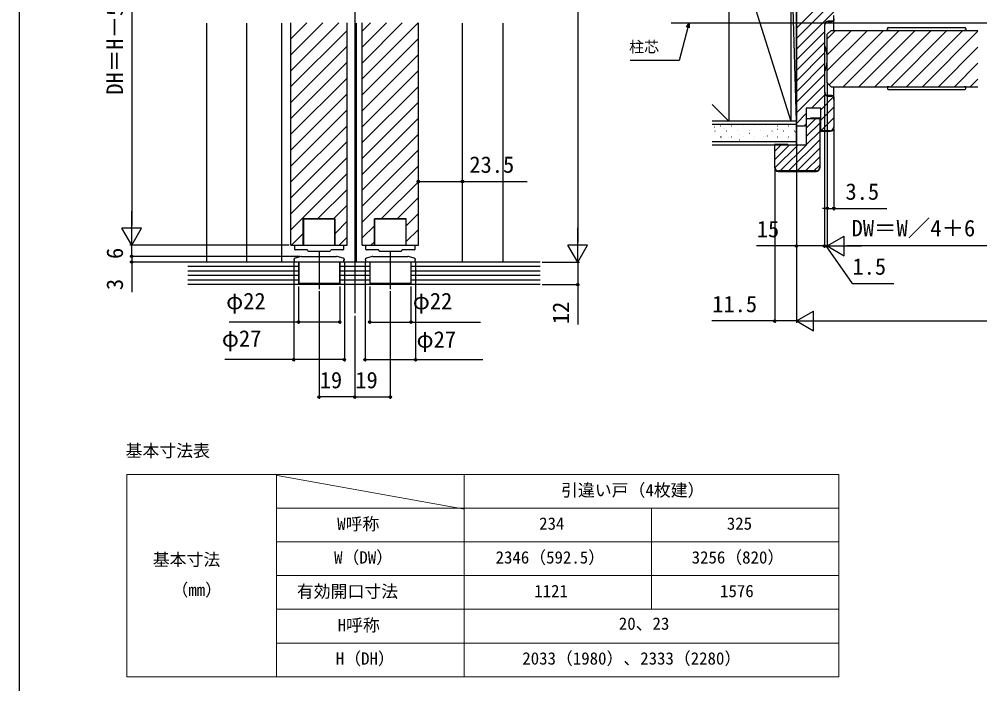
# Model space of a CAD drawing. Units: millimetres, scale not verified. Extents: x -525 to 525, y -783 to 779.
# Drawn here: x -525 to -13, y -31 to 323 of the extents above; entities that cross this region are included whole.
import ezdxf
from ezdxf.enums import TextEntityAlignment as Align

# ---------------------------------------------------------------- set-up
doc = ezdxf.new("R2010")
doc.units = ezdxf.units.MM
doc.header["$LTSCALE"] = 4
doc.layers.add('0-1_TABLE1', color=7, linetype='Continuous', lineweight=18)
for name, color, linetype in [('0-2_USER1', 3, 'Continuous'), ('0-4_YKK_12', 2, 'Continuous'), ('0-5_YKK_13', 4, 'Continuous'), ('0-7_YKK_D', 6, 'Continuous'), ('0-8_YKK_ZWAK', 7, 'Continuous'), ('0-9_YSS_K', 3, 'Continuous'), ('0-A_YSS_KE', 3, 'Continuous')]:
    doc.layers.add(name, color=color, linetype=linetype)
doc.styles.add('ＭＳ ゴシック', font='')
doc.styles.get('ＭＳ ゴシック').set_extended_font_data('MS Gothic')

msp = doc.modelspace()

# ---------------------------------------------------------------- linework, layer by layer
at = {"layer": '0-1_TABLE1'}
for p, q in [((-467.648, 80.294), (-87.648, 80.294)), ((-467.648, 80.294), (-467.648, -27.706)), ((-387.648, 80.294), (-387.648, -27.706)), ((-387.42, 79.737), (-287.42, 61.737)), ((-287.648, 80.294), (-287.648, -27.706)), ((-87.648, 80.294), (-87.648, -27.706)), ((-387.648, 62.294), (-87.648, 62.294)), ((-187.648, 62.294), (-187.648, 8.294)), ((-387.648, 44.294), (-87.648, 44.294)), ((-387.648, 26.294), (-87.648, 26.294)), ((-387.648, 8.294), (-87.648, 8.294)), ((-387.648, -9.706), (-87.648, -9.706)), ((-467.648, -27.706), (-87.648, -27.706))]:
    msp.add_line(p, q, dxfattribs=at)
at = {"layer": '0-4_YKK_12'}
for p, q in [((-346, 529.017), (-346, 166.313)), ((-90.371, 317.211), (-90.371, 325.211)), ((-425, 321.103), (-425, 193.603)), ((-403.5, 193.603), (-403.5, 321.103)), ((-385, 321.103), (-385, 193.603)), ((-380, 202.603), (-380, 321.203)), ((-380, 312.718), (-371.515, 321.203)), ((-380, 304.233), (-363.029, 321.203)), ((-380, 295.747), (-354.544, 321.203)), ((-350, 202.603), (-350, 321.203)), ((-345, 193.603), (-345, 321.103)), ((-342, 202.603), (-342, 321.203)), ((-342, 316.777), (-337.574, 321.203)), ((-342, 308.292), (-329.088, 321.203)), ((-342, 299.806), (-320.603, 321.203)), ((-342, 291.321), (-312.118, 321.203)), ((-312, 202.603), (-312, 321.203)), ((-288.5, 193.603), (-288.5, 321.103)), ((-267, 321.103), (-267, 193.603)), ((-177.08, 321.211), (467.252, 321.211)), ((-380, 287.262), (-350, 317.262)), ((-342, 282.836), (-312, 312.836)), ((-91.871, 317.211), (-93.871, 315.211)), ((-93.871, 312.741), (-89.401, 317.211)), ((-93.871, 304.255), (-80.915, 317.211)), ((-93.871, 295.77), (-72.43, 317.211)), ((-93.871, 289.211), (-93.871, 315.211)), ((-92.908, 288.248), (-63.945, 317.211)), ((-91.871, 317.211), (-13.501, 317.211)), ((-85.459, 287.211), (-55.459, 317.211)), ((-76.974, 287.211), (-46.974, 317.211)), ((-68.489, 287.211), (-38.489, 317.211)), ((-60.004, 287.211), (-30.004, 317.211)), ((-51.518, 287.211), (-21.518, 317.211)), ((-43.033, 287.211), (-13.501, 316.743)), ((-380, 278.777), (-350, 308.777)), ((-34.548, 287.211), (-13.501, 308.257)), ((-342, 274.35), (-312, 304.35)), ((-380, 270.292), (-350, 300.292)), ((-26.062, 287.211), (-13.501, 299.772)), ((-342, 265.865), (-312, 295.865)), ((-380, 261.806), (-350, 291.806)), ((-342, 257.38), (-312, 287.38)), ((-91.871, 287.211), (-93.871, 289.211)), ((-91.871, 287.211), (-13.501, 287.211)), ((-90.371, 280.211), (-90.371, 287.211)), ((-17.577, 287.211), (-13.501, 291.287)), ((-380, 253.321), (-350, 283.321)), ((-342, 248.895), (-312, 278.895)), ((-380, 244.836), (-350, 274.836)), ((-342, 240.409), (-312, 270.409)), ((-380, 236.35), (-350, 266.35)), ((-342, 231.924), (-312, 261.924)), ((-380, 227.865), (-350, 257.865)), ((-342, 223.439), (-312, 253.439)), ((-380, 219.38), (-350, 249.38)), ((-380, 210.895), (-350, 240.895)), ((-342, 214.953), (-312, 244.953)), ((-331.865, 216.603), (-312, 236.468)), ((-365.806, 216.603), (-350, 232.409)), ((-323.38, 216.603), (-312, 227.983)), ((-357.321, 216.603), (-350, 223.924)), ((-373.5, 202.603), (-373.5, 216.603)), ((-373.5, 216.603), (-356.5, 216.603)), ((-356.5, 202.603), (-356.5, 216.603)), ((-356.5, 208.939), (-350, 215.439)), ((-335.5, 202.603), (-335.5, 216.603)), ((-335.5, 216.603), (-318.5, 216.603)), ((-318.5, 212.998), (-312, 219.498)), ((-318.5, 202.603), (-318.5, 216.603)), ((-342, 206.468), (-335.5, 212.968)), ((-318.5, 204.512), (-312, 211.012)), ((-379.806, 202.603), (-373.5, 208.909)), ((-354.35, 202.603), (-350, 206.953)), ((-380, 202.603), (-350, 202.603)), ((-342, 202.603), (-312, 202.603)), ((-337.38, 202.603), (-335.5, 204.483))]:
    msp.add_line(p, q, dxfattribs=at)
at = {"layer": '0-5_YKK_13'}
for p, q in [((-61.871, 317.211), (-61.808, 318.241)), ((-61.309, 318.711), (-20.433, 318.711)), ((-60.872, 317.211), (-61.871, 317.211)), ((-60.872, 317.211), (-20.869, 317.211)), ((-95.371, 308.611), (-95.091, 308.611)), ((-95.371, 308.611), (-95.371, 295.811)), ((-95.091, 295.811), (-95.371, 295.811)), ((-61.871, 287.211), (-61.808, 286.18)), ((-60.872, 287.211), (-61.871, 287.211)), ((-60.872, 287.211), (-20.869, 287.211)), ((-61.309, 285.711), (-20.433, 285.711)), ((-356.6, 216.603), (-373.4, 216.603)), ((-373.4, 216.603), (-373.4, 202.603)), ((-356.6, 202.603), (-356.6, 216.603)), ((-318.6, 216.603), (-335.4, 216.603)), ((-335.4, 216.603), (-335.4, 202.603)), ((-318.6, 202.603), (-318.6, 216.603)), ((-378, 201.939), (-378, 202.303)), ((-378, 201.903), (-378, 201.939)), ((-378, 201.308), (-378, 201.903)), ((-378, 200.403), (-378, 201.308)), ((-377.7, 202.603), (-377, 202.603)), ((-376.459, 200.103), (-377.7, 200.103)), ((-377, 202.603), (-373.4, 202.603)), ((-371.2, 200.103), (-376.459, 200.103)), ((-371.2, 199.97), (-371.2, 200.103)), ((-353.541, 200.103), (-358.8, 200.103)), ((-352.3, 200.103), (-353.541, 200.103)), ((-352, 202.303), (-352, 201.939)), ((-352, 201.308), (-352, 200.403)), ((-340, 201.939), (-340, 202.303)), ((-340, 201.903), (-340, 201.939)), ((-340, 201.308), (-340, 201.903)), ((-340, 200.403), (-340, 201.308)), ((-339.7, 202.603), (-339, 202.603)), ((-338.459, 200.103), (-339.7, 200.103)), ((-339, 202.603), (-335.4, 202.603)), ((-333.2, 200.103), (-338.459, 200.103)), ((-333.2, 199.97), (-333.2, 200.103)), ((-315.541, 200.103), (-320.8, 200.103)), ((-314.3, 200.103), (-315.541, 200.103)), ((-314, 202.303), (-314, 201.939)), ((-314, 201.308), (-314, 200.403)), ((-378.5, 194.761), (-378.5, 194.7)), ((-374.627, 196.566), (-377.759, 195.727)), ((-374.368, 196.6), (-355.632, 196.6)), ((-370.7, 199.47), (-359.3, 199.47)), ((-365, 199.1), (-365, 179.1)), ((-352.241, 195.727), (-355.373, 196.566)), ((-351.5, 194.7), (-351.5, 194.761)), ((-340.5, 194.761), (-340.5, 194.7)), ((-336.627, 196.566), (-339.759, 195.727)), ((-336.368, 196.6), (-317.632, 196.6)), ((-332.7, 199.47), (-321.3, 199.47)), ((-327, 199.1), (-327, 179.1)), ((-314.241, 195.727), (-317.373, 196.566)), ((-313.5, 194.7), (-313.5, 194.761)), ((-378.038, 194.7), (-378.5, 194.7)), ((-353.15, 193.6), (-376.85, 193.6)), ((-375.9, 193.6), (-375.9, 182.3)), ((-354.1, 193.6), (-354.1, 182.3)), ((-340.038, 194.7), (-340.5, 194.7)), ((-315.15, 193.6), (-338.85, 193.6)), ((-337.9, 193.6), (-337.9, 182.3)), ((-316.1, 193.6), (-316.1, 182.3)), ((-375.9, 182.3), (-375.4, 181.8)), ((-375.9, 182.3), (-354.1, 182.3)), ((-354.6, 181.8), (-375.4, 181.8)), ((-354.6, 181.8), (-354.1, 182.3)), ((-337.9, 182.3), (-337.4, 181.8)), ((-337.9, 182.3), (-316.1, 182.3)), ((-316.6, 181.8), (-337.4, 181.8)), ((-316.6, 181.8), (-316.1, 182.3))]:
    msp.add_line(p, q, dxfattribs=at)
for points in [[(-19.934, 318.241), (-19.871, 317.211), (-20.869, 317.211)], [(-19.934, 286.18), (-19.871, 287.211), (-20.869, 287.211)], [(-356.6, 202.603), (-353, 202.603), (-352.3, 202.603)], [(-352, 201.939), (-352, 201.903), (-352, 201.308)], [(-318.6, 202.603), (-315, 202.603), (-314.3, 202.603)], [(-314, 201.939), (-314, 201.903), (-314, 201.308)], [(-351.5, 194.7), (-351.962, 194.7), (-351.962, 193.6), (-378.038, 193.6), (-378.038, 194.7)], [(-313.5, 194.7), (-313.962, 194.7), (-313.962, 193.6), (-340.038, 193.6), (-340.038, 194.7)]]:
    msp.add_lwpolyline(points, dxfattribs=at)
for centre, radius, start, end in [((-61.309, 318.211), 0.5, 90, 176.5), ((-20.433, 318.211), 0.5, 3.5, 90), ((-95.091, 308.311), 0.3, 17.1558, 90), ((-114.851, 302.211), 20.98, 342.8442, 17.1558), ((-95.091, 296.111), 0.3, 270, 342.8442), ((-61.309, 286.211), 0.5, 183.5, 270), ((-20.433, 286.211), 0.5, 270, 356.5), ((-377.7, 202.303), 0.3, 90, 180), ((-377.7, 200.403), 0.3, 180, 270), ((-370.7, 199.97), 0.5, 180, 270), ((-359.3, 199.97), 0.5, 270, 0), ((-352.3, 202.303), 0.3, 0, 90), ((-352.3, 200.403), 0.3, 270, 0), ((-339.7, 202.303), 0.3, 90, 180), ((-339.7, 200.403), 0.3, 180, 270), ((-332.7, 199.97), 0.5, 180, 270), ((-321.3, 199.97), 0.5, 270, 0), ((-314.3, 202.303), 0.3, 0, 90), ((-314.3, 200.403), 0.3, 270, 0), ((-377.5, 194.761), 1, 105, 180), ((-374.368, 195.6), 1, 90, 105), ((-355.632, 195.6), 1, 75, 90), ((-352.5, 194.761), 1, 0, 75), ((-339.5, 194.761), 1, 105, 180), ((-336.368, 195.6), 1, 90, 105), ((-317.632, 195.6), 1, 75, 90), ((-314.5, 194.761), 1, 0, 75)]:
    msp.add_arc(centre, radius, start, end, dxfattribs=at)
at = {"layer": '0-7_YKK_D'}
for p, q in [((-227, 483.103), (-227, 204.103)), ((-465, 439.103), (-465, 213.103)), ((-93.871, 289.511), (-93.871, 201.211)), ((-93.871, 289.511), (-93.871, 201.211)), ((-93.871, 289.511), (-93.871, 221.211)), ((-95.371, 283.211), (-95.371, 201.211)), ((-95.371, 283.211), (-95.371, 201.211)), ((-110.371, 267.711), (-110.371, 161.211)), ((-110.371, 267.711), (-110.371, 161.211)), ((-90.371, 264.711), (-90.371, 221.211)), ((-110.371, 255.211), (-110.371, 201.211)), ((-121.871, 243.211), (-121.871, 161.211)), ((-312, 203.603), (-312, 237.603)), ((-288.5, 194.603), (-288.5, 237.603)), ((-465, 202.603), (-465, 220.79)), ((-93.871, 222.211), (-96.421, 222.211)), ((-93.871, 222.211), (-90.371, 222.211)), ((-90.371, 222.211), (-62.043, 222.211)), ((-465, 202.603), (-470.25, 211.696)), ((-459.75, 211.696), (-470.25, 211.696)), ((-465, 202.603), (-459.75, 211.696)), ((-227, 193.603), (-227, 211.79)), ((-93.871, 202.211), (-84.777, 207.461)), ((-84.777, 196.961), (-84.777, 207.461)), ((-381, 202.603), (-466, 202.603)), ((-381, 202.603), (-466, 202.603)), ((-465, 196.6), (-465, 202.603)), ((-227, 193.603), (-232.25, 202.696)), ((-221.75, 202.696), (-232.25, 202.696)), ((-227, 193.603), (-221.75, 202.696)), ((-95.371, 202.211), (-97.921, 202.211)), ((-93.871, 202.211), (-95.371, 202.211)), ((-93.871, 202.211), (-95.371, 202.211)), ((-93.871, 202.211), (-91.321, 202.211)), ((-93.871, 202.211), (-84.777, 196.961)), ((-93.871, 202.211), (-75.684, 202.211)), ((28.879, 202.211), (-83.371, 202.211)), ((-375.368, 196.6), (-466, 196.6)), ((-375.368, 196.6), (-466, 196.6)), ((-465, 196.6), (-465, 199.15)), ((-465, 196.6), (-465, 193.603)), ((-422.5, 193.603), (-466, 193.603)), ((-465, 193.603), (-465, 177.549)), ((-378.5, 193.7), (-378.5, 140.603)), ((-351.5, 193.7), (-351.5, 140.603)), ((-340.5, 193.7), (-340.5, 140.603)), ((-313.5, 193.7), (-313.5, 140.603)), ((-246, 193.603), (-226, 193.603)), ((-246, 193.603), (-226, 193.603)), ((-376, 180.603), (-376, 160.603)), ((-354, 180.603), (-354, 160.603)), ((-338, 180.6), (-338, 160.603)), ((-316, 180.6), (-316, 160.603)), ((-246, 181.603), (-226, 181.603)), ((-365, 178.1), (-365, 120.603)), ((-327, 178.1), (-327, 120.603)), ((-346, 164.94), (-346, 120.603)), ((-346, 164.94), (-346, 120.603)), ((-110.371, 162.211), (-101.277, 167.461)), ((-101.277, 156.961), (-101.277, 167.461)), ((-110.371, 162.211), (-101.277, 156.961)), ((-110.371, 162.211), (-92.184, 162.211)), ((-99.871, 162.211), (389.129, 162.211)), ((-346, 121.603), (-365, 121.603)), ((-346, 121.603), (-327, 121.603))]:
    msp.add_line(p, q, dxfattribs=at)
for points in [[(-167.593, 321.211), (-168.253, 318.748), (-172.952, 301.211), (-199.047, 301.211)], [(-168.913, 318.924), (-167.593, 321.211), (-167.593, 318.571)], [(-312, 236.603), (-288.5, 236.603), (-253.995, 236.603)], [(-95.371, 202.211), (-110.371, 202.211), (-131.648, 202.211)], [(-94.621, 202.211), (-80.599, 182.211), (-58.326, 182.211)], [(-227, 193.603), (-227, 181.603), (-227, 160.326)], [(-354, 161.603), (-376, 161.603), (-413.027, 161.603)], [(-338, 161.603), (-316, 161.603), (-278.973, 161.603)], [(-110.371, 162.211), (-121.871, 162.211), (-155.421, 162.211)], [(-351.5, 141.603), (-378.5, 141.603), (-415.323, 141.603)], [(-340.5, 141.603), (-313.5, 141.603), (-277.677, 141.603)]]:
    msp.add_lwpolyline(points, dxfattribs=at)
for centre in [(-312, 236.603), (-288.5, 236.603), (-93.871, 222.211), (-90.371, 222.211), (-110.371, 202.211), (-95.371, 202.211), (-95.371, 202.211), (-465, 196.6), (-465, 196.6), (-465, 193.603), (-227, 181.603), (-376, 161.603), (-354, 161.603), (-338, 161.603), (-316, 161.603), (-121.871, 162.211), (-378.5, 141.603), (-351.5, 141.603), (-340.5, 141.603), (-313.5, 141.603), (-365, 121.603), (-346, 121.603), (-346, 121.603), (-327, 121.603)]:
    msp.add_circle(centre, 0.637, dxfattribs=at)
at = {"layer": '0-8_YKK_ZWAK'}
msp.add_line((-525, 746.6), (-525, -783.4), dxfattribs=at)
at = {"layer": '0-9_YSS_K'}
for p, q in [((-146.371, 373.712), (-146.371, 268.712)), ((-146.371, 373.712), (-113.371, 268.712)), ((-113.371, 373.712), (-113.371, 268.712)), ((-110.371, 268.712), (-113.371, 373.712)), ((-110.371, 373.712), (-110.371, 268.712)), ((-110.371, 268.711), (-110.371, 373.711)), ((-110.371, 318.484), (-90.371, 338.484)), ((-110.371, 312.827), (-90.371, 332.827)), ((-110.371, 307.17), (-90.371, 327.17)), ((-110.371, 301.513), (-95.371, 316.513)), ((-110.371, 295.857), (-95.371, 310.857)), ((-110.371, 290.2), (-95.371, 305.2)), ((-110.371, 284.543), (-95.371, 299.543)), ((-110.371, 278.886), (-95.371, 293.886)), ((-110.371, 273.229), (-95.371, 288.229)), ((-102.232, 275.711), (-94.954, 282.989)), ((-155.371, 277.712), (-146.371, 268.712)), ((-97.371, 274.915), (-90.531, 281.755)), ((-110.371, 267.572), (-105.071, 272.872)), ((-97.371, 269.259), (-90.371, 276.259)), ((-110.371, 268.712), (-155.371, 268.712)), ((-155.371, 267.212), (-110.371, 267.212)), ((-115.371, 268.712), (-145.371, 268.712)), ((-142.219, 267.139), (-142.2, 267.145)), ((-110.602, 266.971), (-110.583, 266.978)), ((-106.075, 266.211), (-105.071, 267.215)), ((-104.871, 269.79), (-104.45, 270.211)), ((-104.871, 265.3), (-99.96, 270.211)), ((-104.871, 260.81), (-97.871, 267.81)), ((-97.262, 263.711), (-90.371, 270.602)), ((-154.144, 265.732), (-153.978, 265.842)), ((-153.946, 262.986), (-153.927, 262.993)), ((-153.836, 263.621), (-153.736, 263.621)), ((-150.986, 266.371), (-150.886, 266.371)), ((-148.459, 264.929), (-148.441, 264.936)), ((-147.756, 263.621), (-147.656, 263.621)), ((-144.906, 266.371), (-144.806, 266.371)), ((-141.676, 263.621), (-141.576, 263.621)), ((-140.927, 261.914), (-140.908, 261.921)), ((-138.826, 266.371), (-138.726, 266.371)), ((-135.596, 263.621), (-135.496, 263.621)), ((-135.551, 262.367), (-135.384, 262.478)), ((-135.441, 263.857), (-135.422, 263.864)), ((-132.746, 266.371), (-132.646, 266.371)), ((-129.516, 263.621), (-129.416, 263.621)), ((-129.201, 266.067), (-129.182, 266.074)), ((-126.666, 266.371), (-126.566, 266.371)), ((-123.436, 263.621), (-123.336, 263.621)), ((-122.422, 262.785), (-122.404, 262.792)), ((-120.586, 266.371), (-120.486, 266.371)), ((-120.567, 264.449), (-120.4, 264.56)), ((-117.356, 263.621), (-117.256, 263.621)), ((-116.182, 264.995), (-116.163, 265.002)), ((-114.506, 266.371), (-114.406, 266.371)), ((-111.276, 263.621), (-111.176, 263.621)), ((-110.962, 262.971), (-110.795, 263.082)), ((-104.871, 256.32), (-97.871, 263.32)), ((-91.283, 264.032), (-90.692, 264.624)), ((-110.371, 257.712), (-155.371, 257.712)), ((-152.748, 257.728), (-152.729, 257.735)), ((-150.986, 260.391), (-150.886, 260.391)), ((-150.535, 260.285), (-150.368, 260.396)), ((-146.508, 259.938), (-146.489, 259.945)), ((-144.906, 260.391), (-144.806, 260.391)), ((-140.929, 258.807), (-140.763, 258.918)), ((-138.826, 260.391), (-138.726, 260.391)), ((-133.489, 258.866), (-133.47, 258.873)), ((-132.746, 260.391), (-132.646, 260.391)), ((-127.909, 260.843), (-127.89, 260.849)), ((-126.666, 260.391), (-126.566, 260.391)), ((-125.946, 260.889), (-125.779, 261)), ((-120.586, 260.391), (-120.486, 260.391)), ((-120.471, 257.795), (-120.452, 257.801)), ((-114.89, 259.771), (-114.871, 259.777)), ((-114.506, 260.391), (-114.406, 260.391)), ((-114.49, 242.211), (-97.871, 258.83)), ((-121.871, 252.79), (-118.45, 256.211)), ((-121.871, 248.3), (-113.96, 256.211)), ((-121.837, 243.844), (-109.47, 256.211)), ((-118.98, 242.211), (-104.98, 256.211)), ((-110, 242.211), (-97.871, 254.34)), ((-105.509, 242.211), (-97.871, 249.85)), ((-101.019, 242.211), (-97.871, 245.359)), ((-376, 193.603), (-435, 193.603)), ((-376, 191.203), (-435, 191.203)), ((-376, 193.603), (-376, 181.6)), ((-338, 193.603), (-354, 193.603)), ((-354, 193.603), (-354, 181.6)), ((-338, 191.203), (-354, 191.203)), ((-338, 193.603), (-338, 181.6)), ((-247, 193.603), (-316, 193.603)), ((-316, 193.603), (-316, 181.6)), ((-247, 191.203), (-316, 191.203)), ((-376, 188.803), (-435, 188.803)), ((-376, 186.403), (-435, 186.403)), ((-338, 188.803), (-354, 188.803)), ((-338, 186.403), (-354, 186.403)), ((-247, 188.803), (-316, 188.803)), ((-247, 186.403), (-316, 186.403)), ((-376, 184.003), (-435, 184.003)), ((-247, 181.603), (-435, 181.603)), ((-338, 184.003), (-354, 184.003)), ((-247, 184.003), (-316, 184.003))]:
    msp.add_line(p, q, dxfattribs=at)
msp.add_lwpolyline([(-155.371, 256.212), (-110.371, 256.212), (-110.371, 268.712)], dxfattribs=at)
at = {"layer": '0-A_YSS_KE'}
for p, q in [((-95.371, 320.211), (-95.371, 284.211)), ((-95.171, 284.211), (-95.171, 320.211)), ((-91.371, 322.211), (-93.371, 322.211)), ((-93.371, 322.011), (-91.371, 322.011)), ((-91.371, 282.411), (-93.371, 282.411)), ((-93.371, 282.211), (-91.371, 282.211)), ((-90.371, 281.211), (-90.371, 265.711)), ((-90.171, 265.711), (-90.171, 281.211)), ((-99.871, 242.211), (-119.871, 242.211)), ((-119.871, 242.011), (-99.871, 242.011))]:
    msp.add_line(p, q, dxfattribs=at)
for points in [[(-110.371, 266.211), (-110.371, 376.211), (-106.071, 376.211), (-105.071, 375.211), (-105.071, 366.711), (-97.371, 366.711), (-97.371, 371.711), (-97.371, 378.711), (-92.371, 378.711)], [(-92.371, 263.711), (-97.371, 263.711), (-97.371, 270.711), (-97.371, 275.711), (-105.071, 275.711), (-105.071, 267.211), (-106.071, 266.211), (-110.371, 266.211)], [(-121.871, 244.211), (-121.871, 256.211), (-104.871, 256.211), (-104.871, 270.211)], [(-104.871, 270.211), (-97.871, 270.211), (-97.871, 244.211)], [(-97.671, 244.211), (-97.671, 270.411), (-102.871, 270.411), (-102.871, 270.211)], [(-97.371, 270.511), (-97.571, 270.511), (-97.571, 263.511), (-92.371, 263.511)], [(-114.871, 256.211), (-114.871, 256.411), (-122.071, 256.411), (-122.071, 244.211)]]:
    msp.add_lwpolyline(points, dxfattribs=at)
for centre, radius, start, end in [((-91.371, 323.211), 1, 270.00001, 359.99999), ((-91.371, 323.211), 1.2, 270.00001, 359.99999), ((-93.371, 320.211), 2, 90.00001, 179.99999), ((-93.371, 320.211), 1.8, 90.00001, 179.99999), ((-93.371, 284.211), 2, 180.00001, 269.99999), ((-93.371, 284.211), 1.8, 180.00001, 269.99999), ((-91.371, 281.211), 1.2, 0.00001, 89.99999), ((-91.371, 281.211), 1, 0.00001, 89.99999), ((-92.371, 265.711), 2, 270.00001, 359.99999), ((-92.371, 265.711), 2.2, 270.00001, 359.99999), ((-119.871, 244.211), 2.2, 180, 270), ((-119.871, 244.211), 2, 180, 270), ((-99.871, 244.211), 2, 270, 0), ((-99.871, 244.211), 2.2, 270, 360)]:
    msp.add_arc(centre, radius, start, end, dxfattribs=at)

# ---------------------------------------------------------------- texts
at = {"layer": '0-1_TABLE1', "style": 'ＭＳ ゴシック'}
for s, p in [('引違い戸（4枚建）', (-235.895, 66.615)), ('W呼称', (-355.341, 48.59)), ('234', (-247.594, 48.794)), ('325', (-147.466, 48.794)), ('基本寸法', (-453.727, 29.601)), ('W（DW）', (-357.003, 30.743)), ('2346（592.5）', (-270.835, 30.743)), ('3256（820）', (-166.233, 30.743)), ('（mm）', (-443.781, 13.425)), ('有効開口寸法', (-376.869, 12.59)), ('1121', (-250.202, 12.794)), ('1576', (-151.071, 12.794)), ('H呼称', (-355.085, -5.41)), ('20、23', (-205.085, -4.592)), ('H（DH）', (-356.082, -23.257)), ('2033（1980）、2333（2280）', (-256.579, -23.18))]:
    msp.add_text(s, height=6.598, dxfattribs=at).set_placement(p, align=Align.BOTTOM_LEFT)
at = {"layer": '0-2_USER1', "style": 'ＭＳ ゴシック'}
msp.add_text('基本寸法表', height=6.598, dxfattribs=at).set_placement((-468.261, 87.658), align=Align.BOTTOM_LEFT)
at = {"layer": '0-7_YKK_D', "style": 'ＭＳ ゴシック'}
for s, p in [('DH＝H－53', (-467, 282.944)), ('6', (-467, 195.238)), ('3', (-467, 178.662)), ('12', (-229, 160.485))]:
    msp.add_text(s, height=8.798, rotation=90, dxfattribs=at).set_placement(p, align=Align.BOTTOM_LEFT)
for s, height, p in [('柱芯', 5.865, (-199.593, 303.756)), ('23.5', 8.798, (-284.836, 238.603)), ('3.5', 8.798, (-84.157, 224.211)), ('15', 8.798, (-131.489, 204.211)), ('DW＝W／4＋6', 8.798, (-80.871, 204.688)), ('1.5', 8.798, (-80.44, 184.211)), ('φ22', 8.798, (-414.573, 165.785)), ('φ22', 8.798, (-314.995, 165.785)), ('11.5', 8.798, (-155.262, 164.211)), ('φ27', 8.798, (-416.868, 145.785)), ('φ27', 8.798, (-312.995, 145.285)), ('19', 8.798, (-364.67, 123.603)), ('19', 8.798, (-345.67, 123.603))]:
    msp.add_text(s, height=height, dxfattribs=at).set_placement(p, align=Align.BOTTOM_LEFT)

doc.saveas('drawing.dxf')
